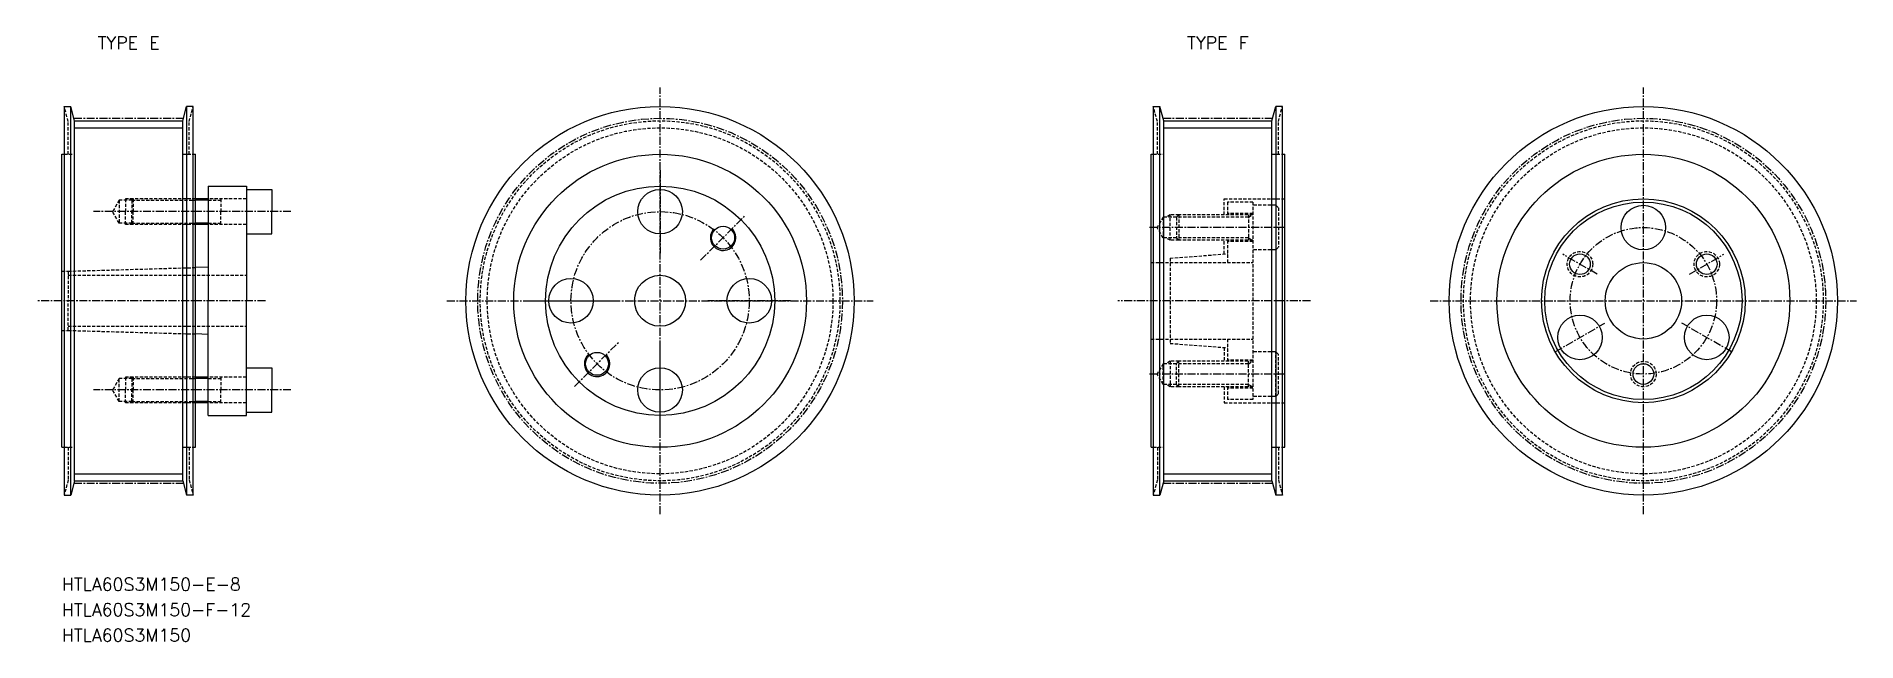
# Model space of a CAD drawing. Extents: x 9538 to 9824, y 3760 to 3855.
import ezdxf
from ezdxf.enums import TextEntityAlignment as Align

# ---------------------------------------------------------------- set-up
doc = ezdxf.new("R2010")
doc.units = 0
doc.linetypes.add('CENTER', pattern=[2, 1.25, -0.25, 0.25, -0.25])
doc.linetypes.add('DASHED', pattern=[0.75, 0.5, -0.25])
doc.layers.get('0').update_dxf_attribs({"linetype": 'CONTINUOUS'})
doc.layers.add('CENTER', color=1, linetype='CENTER')
doc.styles.add('MISUMI', font='txt.shx')

msp = doc.modelspace()

# ---------------------------------------------------------------- linework, layer by layer
at = {"color": 7, "linetype": 'CONTINUOUS'}
for p, q in [((9541.99, 3844.11), (9541.99, 3783.11)), ((9541.99, 3844.11), (9543.02, 3844.11)), ((9543.02, 3783.11), (9543.02, 3844.11)), ((9543.62, 3841.88), (9543.02, 3844.11)), ((9560.62, 3841.88), (9561.22, 3844.11)), ((9561.22, 3844.11), (9561.22, 3783.11)), ((9562.26, 3844.11), (9561.22, 3844.11)), ((9562.26, 3783.11), (9562.26, 3844.11)), ((9713.1, 3844.11), (9713.1, 3783.11)), ((9713.1, 3844.11), (9714.14, 3844.11)), ((9714.14, 3783.11), (9714.14, 3844.11)), ((9714.74, 3841.88), (9714.14, 3844.11)), ((9731.74, 3841.88), (9732.34, 3844.11)), ((9732.34, 3844.11), (9732.34, 3783.11)), ((9733.37, 3844.11), (9732.34, 3844.11)), ((9733.37, 3783.11), (9733.37, 3844.11)), ((9543.62, 3785.35), (9543.62, 3841.88)), ((9543.62, 3841.88), (9560.62, 3841.88)), ((9560.62, 3785.35), (9560.62, 3841.88)), ((9714.74, 3785.35), (9714.74, 3841.88)), ((9714.74, 3841.88), (9731.74, 3841.88)), ((9731.74, 3785.35), (9731.74, 3841.88)), ((9541.62, 3790.61), (9541.62, 3836.61)), ((9541.62, 3836.61), (9541.99, 3836.61)), ((9562.26, 3836.61), (9562.62, 3836.61)), ((9562.62, 3790.61), (9562.62, 3836.61)), ((9712.74, 3790.61), (9712.74, 3836.61)), ((9712.74, 3836.61), (9713.1, 3836.61)), ((9733.37, 3836.61), (9733.74, 3836.61)), ((9733.74, 3790.61), (9733.74, 3836.61)), ((9564.62, 3829.61), (9562.62, 3829.61)), ((9564.62, 3831.61), (9570.62, 3831.61)), ((9564.62, 3831.61), (9564.62, 3829.61)), ((9564.62, 3829.61), (9564.62, 3825.61)), ((9570.62, 3831.61), (9570.62, 3831.11)), ((9570.62, 3831.11), (9570.62, 3824.11)), ((9570.62, 3831.11), (9574.62, 3831.11)), ((9574.62, 3831.11), (9574.62, 3827.61)), ((9574.62, 3824.11), (9574.62, 3827.61)), ((9564.62, 3825.61), (9562.62, 3825.61)), ((9564.62, 3825.61), (9564.62, 3818.91)), ((9570.62, 3824.11), (9570.62, 3813.61)), ((9570.62, 3824.11), (9574.62, 3824.11)), ((9564.62, 3818.91), (9562.62, 3818.83)), ((9564.62, 3818.91), (9564.62, 3813.61)), ((9564.62, 3808.31), (9564.62, 3813.61)), ((9570.62, 3803.11), (9570.62, 3813.61)), ((9564.62, 3808.31), (9562.62, 3808.4)), ((9564.62, 3801.61), (9564.62, 3808.31)), ((9564.62, 3801.61), (9562.62, 3801.61)), ((9564.62, 3797.61), (9564.62, 3801.61)), ((9570.62, 3796.11), (9570.62, 3803.11)), ((9570.62, 3803.11), (9574.62, 3803.11)), ((9574.62, 3803.11), (9574.62, 3799.61)), ((9574.62, 3796.11), (9574.62, 3799.61)), ((9564.62, 3797.61), (9562.62, 3797.61)), ((9564.62, 3795.61), (9564.62, 3797.61)), ((9564.62, 3795.61), (9570.62, 3795.61)), ((9570.62, 3796.11), (9574.62, 3796.11)), ((9570.62, 3795.61), (9570.62, 3796.11)), ((9541.62, 3790.61), (9541.99, 3790.61)), ((9562.26, 3790.61), (9562.62, 3790.61)), ((9712.74, 3790.61), (9713.1, 3790.61)), ((9733.37, 3790.61), (9733.74, 3790.61)), ((9543.62, 3785.35), (9543.02, 3783.11)), ((9543.62, 3785.35), (9560.62, 3785.35)), ((9560.62, 3785.35), (9561.22, 3783.11)), ((9714.74, 3785.35), (9714.14, 3783.11)), ((9714.74, 3785.35), (9731.74, 3785.35)), ((9731.74, 3785.35), (9732.34, 3783.11)), ((9541.99, 3783.11), (9543.02, 3783.11)), ((9562.26, 3783.11), (9561.22, 3783.11)), ((9713.1, 3783.11), (9714.14, 3783.11)), ((9733.37, 3783.11), (9732.34, 3783.11))]:
    msp.add_line(p, q, dxfattribs=at)
at = {"color": 3, "linetype": 'DASHED'}
for p, q in [((9542.62, 3841.75), (9541.99, 3844.11)), ((9561.62, 3841.75), (9562.26, 3844.11)), ((9713.74, 3841.75), (9713.1, 3844.11)), ((9732.74, 3841.75), (9733.37, 3844.11)), ((9542.62, 3836.61), (9542.62, 3841.75)), ((9561.62, 3836.61), (9561.62, 3841.75)), ((9713.74, 3836.61), (9713.74, 3841.75)), ((9732.74, 3836.61), (9732.74, 3841.75)), ((9541.99, 3836.61), (9543.62, 3836.61)), ((9560.62, 3836.61), (9562.26, 3836.61)), ((9713.1, 3836.61), (9714.74, 3836.61)), ((9731.74, 3836.61), (9733.37, 3836.61)), ((9550.62, 3829.41), (9549.58, 3827.61)), ((9552.62, 3829.41), (9550.62, 3829.41)), ((9550.62, 3829.41), (9550.62, 3825.81)), ((9552.82, 3829.61), (9551.62, 3829.61)), ((9551.62, 3829.61), (9551.62, 3827.61)), ((9552.82, 3829.61), (9552.62, 3829.41)), ((9552.62, 3829.41), (9562.62, 3829.41)), ((9552.62, 3829.41), (9552.62, 3827.61)), ((9562.62, 3829.61), (9552.82, 3829.61)), ((9552.82, 3829.61), (9552.82, 3827.61)), ((9570.62, 3829.61), (9564.62, 3829.61)), ((9564.62, 3829.41), (9566.62, 3829.41)), ((9566.62, 3829.61), (9566.62, 3827.61)), ((9724.24, 3829.61), (9733.74, 3829.61)), ((9724.24, 3827.11), (9724.24, 3829.61)), ((9728.74, 3829.11), (9724.74, 3829.11)), ((9724.74, 3829.11), (9724.74, 3827.11)), ((9728.74, 3829.11), (9728.74, 3798.11)), ((9550.62, 3825.81), (9549.58, 3827.61)), ((9551.62, 3825.61), (9551.62, 3827.61)), ((9552.62, 3825.81), (9552.62, 3827.61)), ((9552.82, 3825.61), (9552.82, 3827.61)), ((9566.62, 3825.61), (9566.62, 3827.61)), ((9714.63, 3826.74), (9713.7, 3825.11)), ((9714.63, 3826.74), (9714.63, 3823.49)), ((9716.74, 3826.74), (9714.63, 3826.74)), ((9715.74, 3827.11), (9715.08, 3826.74)), ((9715.74, 3823.11), (9715.74, 3827.11)), ((9717.12, 3827.11), (9715.74, 3827.11)), ((9716.74, 3826.74), (9717.12, 3827.11)), ((9728.04, 3826.74), (9716.74, 3826.74)), ((9716.74, 3826.74), (9716.74, 3823.49)), ((9728.74, 3827.11), (9717.12, 3827.11)), ((9717.12, 3827.11), (9717.12, 3823.11)), ((9728.74, 3827.31), (9724.74, 3827.31)), ((9728.04, 3827.11), (9728.04, 3823.11)), ((9728.04, 3826.74), (9728.69, 3827.11)), ((9732.34, 3828.61), (9728.74, 3828.61)), ((9732.34, 3828.61), (9732.34, 3821.61)), ((9732.34, 3828.61), (9732.74, 3828.21)), ((9732.74, 3828.21), (9732.74, 3822.01)), ((9552.62, 3825.81), (9550.62, 3825.81)), ((9552.82, 3825.61), (9551.62, 3825.61)), ((9552.62, 3825.81), (9562.62, 3825.81)), ((9552.82, 3825.61), (9552.62, 3825.81)), ((9562.62, 3825.61), (9552.82, 3825.61)), ((9564.62, 3825.81), (9566.62, 3825.81)), ((9570.62, 3825.61), (9564.62, 3825.61)), ((9714.63, 3823.49), (9713.7, 3825.11)), ((9716.74, 3823.49), (9714.63, 3823.49)), ((9715.74, 3823.11), (9715.08, 3823.49)), ((9728.04, 3823.49), (9716.74, 3823.49)), ((9717.12, 3823.11), (9716.74, 3823.49)), ((9728.04, 3823.49), (9728.69, 3823.11)), ((9717.12, 3823.11), (9715.74, 3823.11)), ((9715.74, 3820.3), (9724.74, 3820.99)), ((9728.74, 3823.11), (9717.12, 3823.11)), ((9724.24, 3820.95), (9724.24, 3823.11)), ((9724.74, 3823.11), (9724.74, 3819.61)), ((9728.74, 3822.91), (9724.74, 3822.91)), ((9732.34, 3821.61), (9728.74, 3821.61)), ((9732.34, 3821.61), (9732.74, 3822.01)), ((9541.62, 3818.26), (9542.62, 3818.26)), ((9542.62, 3818.26), (9562.62, 3818.83)), ((9542.62, 3818.26), (9542.62, 3813.61)), ((9712.74, 3819.61), (9728.74, 3819.61)), ((9715.74, 3820.3), (9715.74, 3806.93)), ((9542.62, 3817.61), (9570.62, 3817.61)), ((9542.62, 3808.96), (9542.62, 3813.61)), ((9542.62, 3809.61), (9570.62, 3809.61)), ((9541.62, 3808.96), (9542.62, 3808.96)), ((9542.62, 3808.96), (9562.62, 3808.4)), ((9712.74, 3807.61), (9728.74, 3807.61)), ((9715.74, 3806.93), (9724.74, 3806.24)), ((9724.24, 3806.28), (9724.24, 3804.11)), ((9724.74, 3807.61), (9724.74, 3804.11)), ((9714.63, 3803.74), (9713.7, 3802.11)), ((9714.63, 3800.49), (9714.63, 3803.74)), ((9716.74, 3803.74), (9714.63, 3803.74)), ((9715.74, 3804.11), (9715.08, 3803.74)), ((9715.74, 3804.11), (9715.74, 3800.11)), ((9717.12, 3804.11), (9715.74, 3804.11)), ((9717.12, 3804.11), (9716.74, 3803.74)), ((9728.04, 3803.74), (9716.74, 3803.74)), ((9716.74, 3800.49), (9716.74, 3803.74)), ((9728.74, 3804.11), (9717.12, 3804.11)), ((9717.12, 3800.11), (9717.12, 3804.11)), ((9728.74, 3804.31), (9724.74, 3804.31)), ((9728.04, 3800.11), (9728.04, 3804.11)), ((9728.04, 3803.74), (9728.69, 3804.11)), ((9732.34, 3805.61), (9728.74, 3805.61)), ((9732.34, 3798.61), (9732.34, 3805.61)), ((9732.34, 3805.61), (9732.74, 3805.21)), ((9732.74, 3799.01), (9732.74, 3805.21)), ((9550.62, 3801.41), (9549.58, 3799.61)), ((9550.62, 3797.81), (9550.62, 3801.41)), ((9552.62, 3801.41), (9550.62, 3801.41)), ((9552.82, 3801.61), (9551.62, 3801.61)), ((9551.62, 3801.61), (9551.62, 3799.61)), ((9552.82, 3801.61), (9552.62, 3801.41)), ((9552.62, 3801.41), (9562.62, 3801.41)), ((9552.62, 3801.41), (9552.62, 3799.61)), ((9562.62, 3801.61), (9552.82, 3801.61)), ((9552.82, 3801.61), (9552.82, 3799.61)), ((9570.62, 3801.61), (9564.62, 3801.61)), ((9564.62, 3801.41), (9566.62, 3801.41)), ((9566.62, 3801.61), (9566.62, 3799.61)), ((9714.63, 3800.49), (9713.7, 3802.11)), ((9550.62, 3797.81), (9549.58, 3799.61)), ((9552.62, 3797.81), (9550.62, 3797.81)), ((9551.62, 3797.61), (9551.62, 3799.61)), ((9552.62, 3797.81), (9552.62, 3799.61)), ((9552.62, 3797.81), (9562.62, 3797.81)), ((9552.82, 3797.61), (9552.62, 3797.81)), ((9552.82, 3797.61), (9552.82, 3799.61)), ((9564.62, 3797.81), (9566.62, 3797.81)), ((9566.62, 3797.61), (9566.62, 3799.61)), ((9716.74, 3800.49), (9714.63, 3800.49)), ((9715.74, 3800.11), (9715.08, 3800.49)), ((9717.12, 3800.11), (9715.74, 3800.11)), ((9728.04, 3800.49), (9716.74, 3800.49)), ((9716.74, 3800.49), (9717.12, 3800.11)), ((9728.74, 3800.11), (9717.12, 3800.11)), ((9724.24, 3800.11), (9724.24, 3797.61)), ((9724.74, 3800.11), (9724.74, 3798.11)), ((9728.74, 3799.91), (9724.74, 3799.91)), ((9728.74, 3798.11), (9724.74, 3798.11)), ((9728.04, 3800.49), (9728.69, 3800.11)), ((9732.34, 3798.61), (9728.74, 3798.61)), ((9732.34, 3798.61), (9732.74, 3799.01)), ((9552.82, 3797.61), (9551.62, 3797.61)), ((9562.62, 3797.61), (9552.82, 3797.61)), ((9570.62, 3797.61), (9564.62, 3797.61)), ((9724.24, 3797.61), (9733.74, 3797.61)), ((9541.99, 3790.61), (9543.62, 3790.61)), ((9542.62, 3790.61), (9542.62, 3785.48)), ((9560.62, 3790.61), (9562.26, 3790.61)), ((9561.62, 3790.61), (9561.62, 3785.48)), ((9713.1, 3790.61), (9714.74, 3790.61)), ((9713.74, 3790.61), (9713.74, 3785.48)), ((9731.74, 3790.61), (9733.37, 3790.61)), ((9732.74, 3790.61), (9732.74, 3785.48)), ((9542.62, 3785.48), (9541.99, 3783.11)), ((9561.62, 3785.48), (9562.26, 3783.11)), ((9713.74, 3785.48), (9713.1, 3783.11)), ((9732.74, 3785.48), (9733.37, 3783.11))]:
    msp.add_line(p, q, dxfattribs=at)
at = {"color": 3, "linetype": 'CONTINUOUS'}
for p, q in [((9543.62, 3840.77), (9560.62, 3840.77)), ((9714.74, 3840.77), (9731.74, 3840.77)), ((9543.62, 3786.46), (9560.62, 3786.46)), ((9714.74, 3786.46), (9731.74, 3786.46))]:
    msp.add_line(p, q, dxfattribs=at)
at = {"color": 3}
for p, q in [((9564.62, 3829.41), (9562.62, 3829.41)), ((9564.62, 3825.81), (9562.62, 3825.81)), ((9564.62, 3801.41), (9562.62, 3801.41)), ((9564.62, 3797.81), (9562.62, 3797.81))]:
    msp.add_line(p, q, dxfattribs=at)
at = {"color": 7, "linetype": 'CONTINUOUS'}
for centre, radius in [((9635.61, 3813.61), 30.5), ((9790.09, 3813.61), 30.5), ((9635.61, 3813.61), 23), ((9790.09, 3813.61), 23), ((9635.61, 3813.61), 18), ((9635.61, 3827.61), 3.5), ((9790.09, 3813.61), 16), ((9790.09, 3813.61), 15.5), ((9790.09, 3825.11), 3.5), ((9645.51, 3823.51), 1.8), ((9780.13, 3819.36), 1.62), ((9800.05, 3819.36), 1.62), ((9790.09, 3813.61), 6), ((9621.61, 3813.61), 3.5), ((9635.61, 3813.61), 4), ((9649.61, 3813.61), 3.5), ((9780.13, 3807.86), 3.5), ((9800.05, 3807.86), 3.5), ((9625.71, 3803.72), 1.8), ((9790.09, 3802.11), 1.62), ((9635.61, 3799.61), 3.5)]:
    msp.add_circle(centre, radius, dxfattribs=at)
at = {"color": 3, "linetype": 'DASHED'}
for centre, radius in [((9635.61, 3813.61), 28.26), ((9635.61, 3813.61), 27.16), ((9790.09, 3813.61), 28.26), ((9790.09, 3813.61), 27.16), ((9780.13, 3819.36), 2), ((9800.05, 3819.36), 2), ((9790.09, 3802.11), 2)]:
    msp.add_circle(centre, radius, dxfattribs=at)
at = {"color": 3}
for centre in [(9645.51, 3823.51), (9625.71, 3803.72)]:
    msp.add_arc(centre, 2, 135, 47, dxfattribs=at)
at = {"layer": 'CENTER', "color": 1, "linetype": 'CENTER'}
for p, q in [((9635.61, 3780.11), (9635.61, 3847.11)), ((9790.09, 3780.11), (9790.09, 3847.11)), ((9543.52, 3842.26), (9560.62, 3842.26)), ((9714.63, 3842.26), (9731.74, 3842.26)), ((9635.61, 3834.11), (9635.61, 3821.11)), ((9577.62, 3827.61), (9546.58, 3827.61)), ((9641.97, 3819.98), (9649.04, 3827.05)), ((9733.74, 3825.11), (9712.44, 3825.11)), ((9782.84, 3817.8), (9777.42, 3820.93)), ((9797.34, 3817.8), (9802.75, 3820.93)), ((9573.62, 3813.61), (9537.62, 3813.61)), ((9602.11, 3813.61), (9669.11, 3813.61)), ((9615.11, 3813.61), (9628.11, 3813.61)), ((9656.11, 3813.61), (9643.11, 3813.61)), ((9737.78, 3813.61), (9707.54, 3813.61)), ((9756.59, 3813.61), (9823.59, 3813.61)), ((9776.23, 3805.61), (9784.03, 3810.11)), ((9803.95, 3805.61), (9796.15, 3810.11)), ((9622.17, 3800.18), (9629.24, 3807.25)), ((9635.61, 3793.11), (9635.61, 3806.11)), ((9733.74, 3802.11), (9712.44, 3802.11)), ((9577.62, 3799.61), (9546.58, 3799.61)), ((9543.52, 3784.96), (9560.62, 3784.96)), ((9714.63, 3784.96), (9731.74, 3784.96))]:
    msp.add_line(p, q, dxfattribs=at)
for centre, radius in [((9635.61, 3813.61), 28.65), ((9790.09, 3813.61), 28.65), ((9635.61, 3813.61), 14), ((9790.09, 3813.61), 11.5)]:
    msp.add_circle(centre, radius, dxfattribs=at)

# ---------------------------------------------------------------- texts
at = {"color": 7, "linetype": 'CONTINUOUS', "style": 'MISUMI'}
for s, p in [('TYPE E', (9552.12, 3854.11)), ('TYPE F', (9723.24, 3854.11))]:
    msp.add_text(s, height=2, dxfattribs=at).set_placement(p, align=Align.MIDDLE_CENTER)
for s, p in [('HTLA60S3M150-E-8', (9541.62, 3768.11)), ('HTLA60S3M150-F-12', (9541.62, 3764.11)), ('HTLA60S3M150', (9541.62, 3760.11))]:
    msp.add_text(s, height=2, dxfattribs=at).set_placement(p)

doc.saveas('drawing.dxf')
